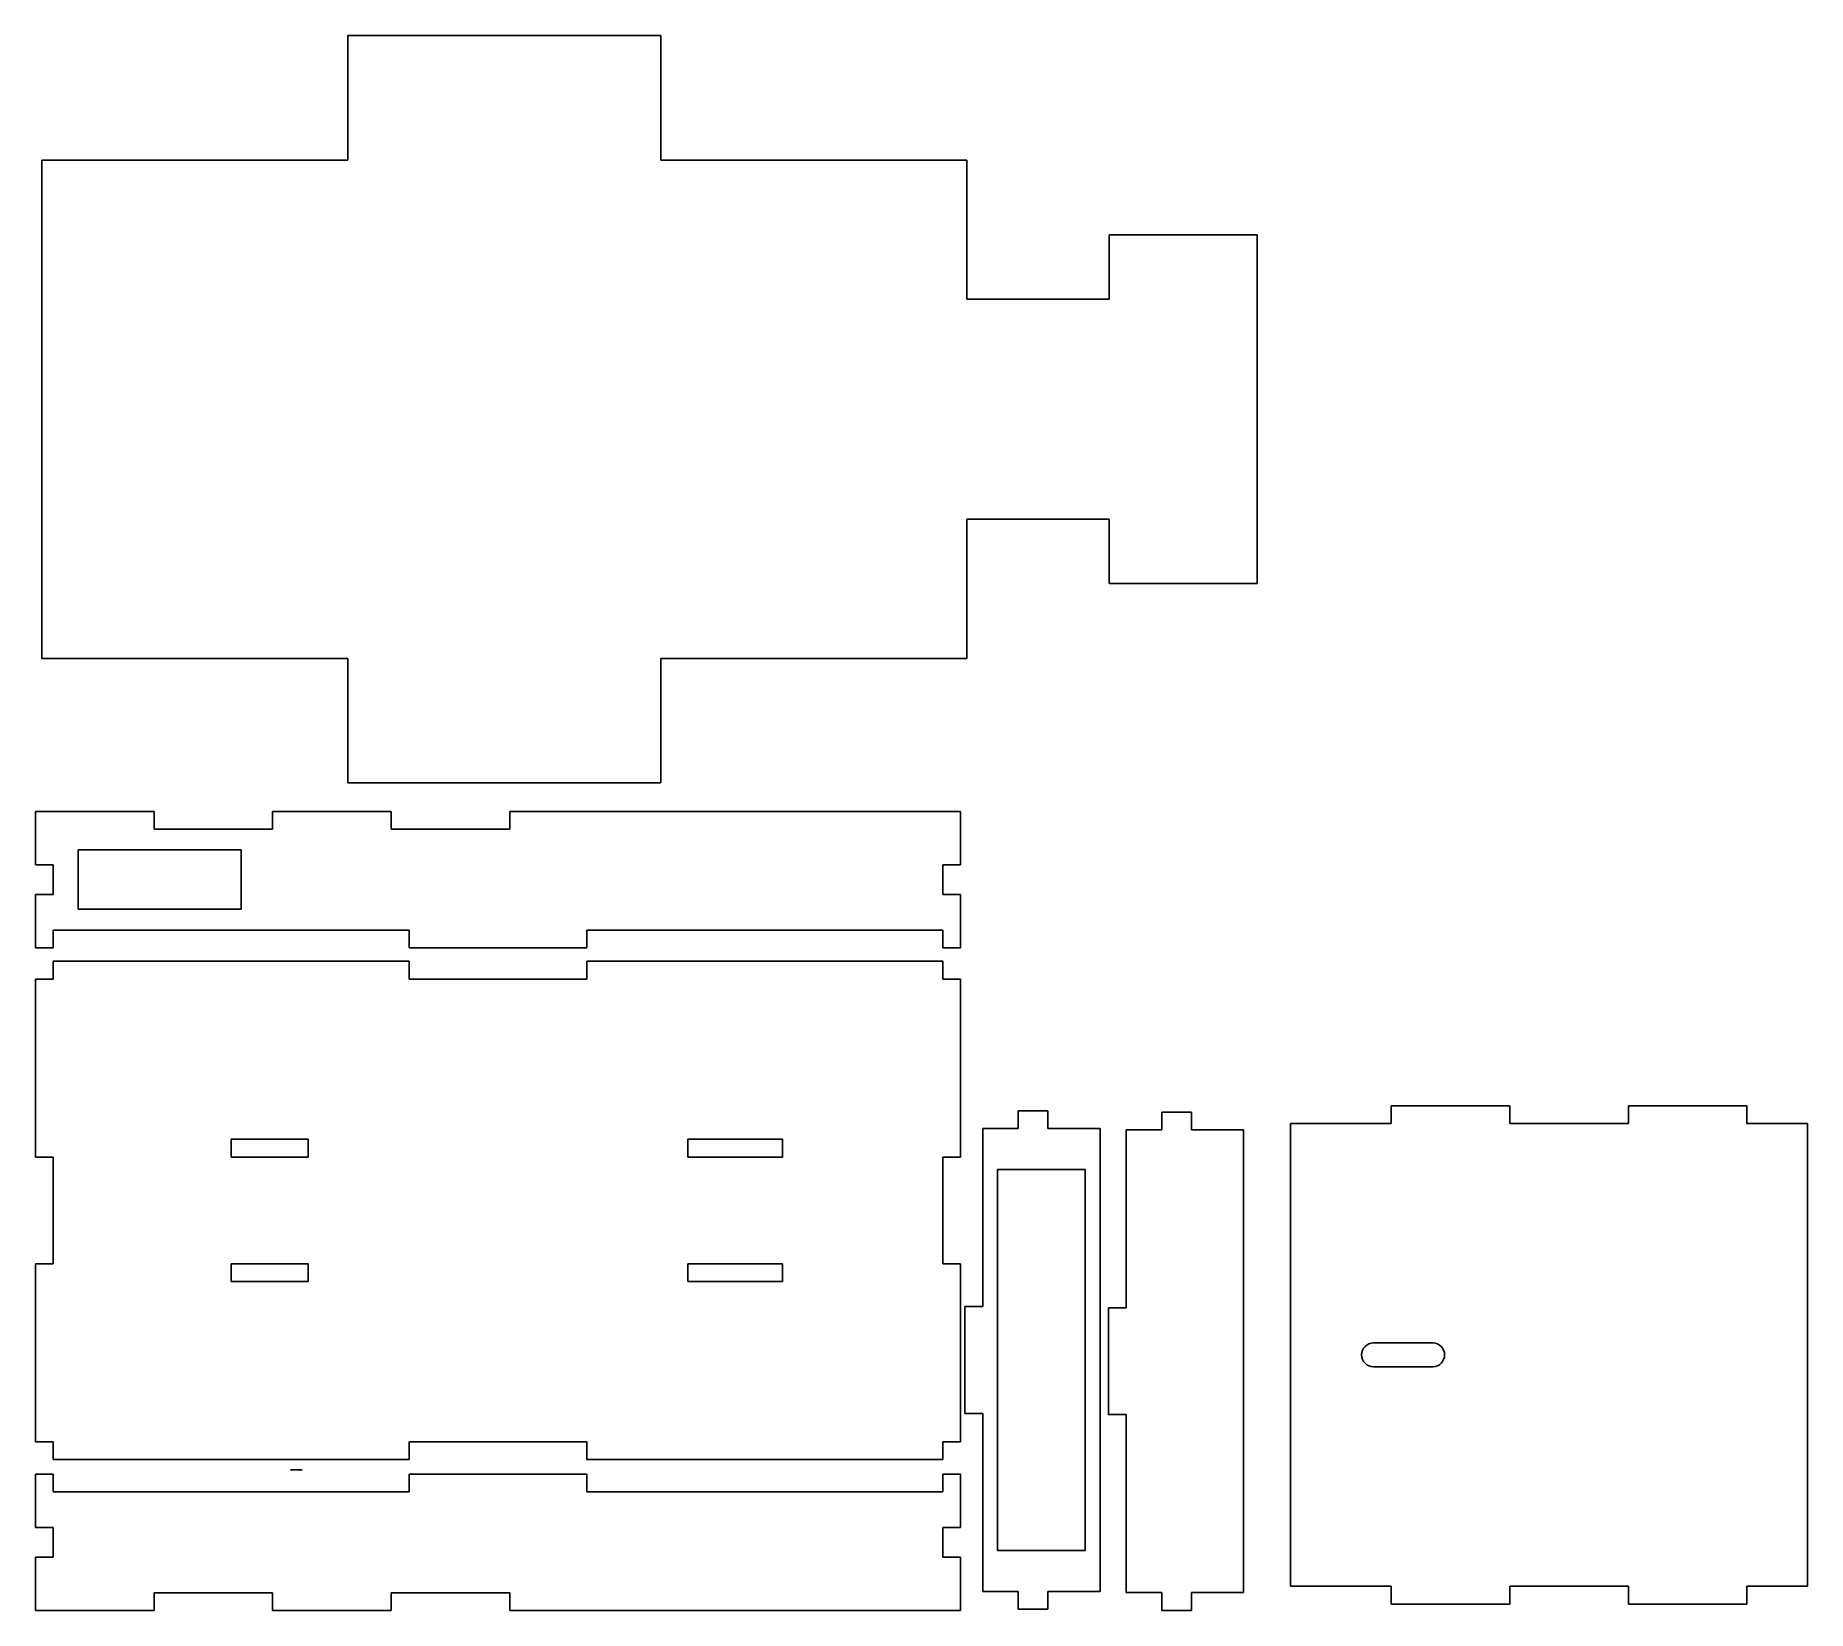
# Model space of a CAD drawing. Header units: millimetres. Extents: x 0 to 299, y 0 to 265.
import ezdxf

# ---------------------------------------------------------------- set-up
doc = ezdxf.new("R2010")
doc.units = ezdxf.units.MM

msp = doc.modelspace()

# ---------------------------------------------------------------- linework, layer by layer
for p, q in [((52.66, 244.5), (52.66, 265.5)), ((52.66, 265.5), (105.46, 265.5)), ((105.46, 265.5), (105.46, 244.5)), ((1.06, 160.5), (1.06, 244.5)), ((1.06, 244.5), (52.66, 244.5)), ((105.46, 244.5), (157.06, 244.5)), ((157.06, 244.5), (157.06, 221.06)), ((181.06, 231.9), (181.06, 221.06)), ((181.06, 231.9), (206.06, 231.9)), ((206.06, 231.9), (206.06, 173.1)), ((157.06, 221.06), (180.06, 221.06)), ((181.06, 221.06), (180.06, 221.06)), ((157.06, 160.5), (157.06, 183.94)), ((157.06, 183.94), (177.05, 183.94)), ((177.05, 183.94), (179.55, 183.94)), ((179.55, 183.94), (180.06, 183.94)), ((181.06, 183.94), (180.06, 183.94)), ((181.06, 173.1), (181.06, 183.94)), ((181.06, 173.1), (206.06, 173.1)), ((1.06, 160.5), (52.66, 160.5)), ((52.66, 160.5), (52.66, 139.5)), ((105.46, 139.5), (105.46, 160.5)), ((105.46, 160.5), (157.06, 160.5)), ((52.66, 139.5), (105.46, 139.5)), ((0, 134.71), (20, 134.71)), ((20, 134.71), (0, 134.71)), ((0, 134.71), (0, 125.71)), ((0, 134.71), (0, 125.71)), ((20, 134.71), (20, 131.71)), ((40, 131.71), (40, 134.71)), ((40, 134.71), (60, 134.71)), ((60, 134.71), (40, 134.71)), ((60, 134.71), (60, 131.71)), ((156, 134.71), (80, 134.71)), ((80, 131.71), (80, 134.71)), ((156, 134.71), (156, 125.71)), ((156, 125.71), (156, 134.71)), ((20, 131.71), (40, 131.71)), ((60, 131.71), (80, 131.71)), ((0, 125.71), (3, 125.71)), ((3, 125.71), (3, 120.71)), ((34.72, 128.21), (7.22, 128.21)), ((7.22, 125.71), (7.22, 128.21)), ((7.22, 125.71), (7.22, 120.71)), ((34.72, 118.21), (34.72, 128.21)), ((34.72, 125.71), (34.72, 128.21)), ((153, 125.71), (153, 120.71)), ((156, 125.71), (153, 125.71)), ((0, 120.71), (0, 111.71)), ((3, 120.71), (0, 120.71)), ((7.22, 120.71), (7.22, 118.21)), ((153, 120.71), (156, 120.71)), ((156, 111.71), (156, 120.71)), ((7.22, 118.21), (34.72, 118.21)), ((3, 114.71), (23, 114.71)), ((3, 111.71), (3, 114.71)), ((43, 114.71), (23, 114.71)), ((43, 114.71), (63, 114.71)), ((63, 114.71), (63, 111.71)), ((113, 114.71), (93, 114.71)), ((93, 114.71), (93, 111.71)), ((133, 114.71), (113, 114.71)), ((153, 114.71), (133, 114.71)), ((153, 111.71), (153, 114.71)), ((0, 111.71), (3, 111.71)), ((93, 111.71), (63, 111.71)), ((156, 111.71), (153, 111.71)), ((3, 106.44), (3, 109.44)), ((3, 109.44), (23, 109.44)), ((23, 109.44), (43, 109.44)), ((43, 109.44), (63, 109.44)), ((63, 109.44), (63, 106.44)), ((113, 109.44), (93, 109.44)), ((93, 109.44), (93, 106.44)), ((113, 109.44), (133, 109.44)), ((153, 109.44), (133, 109.44)), ((153, 106.44), (153, 109.44)), ((0, 106.44), (3, 106.44)), ((0, 106.44), (0, 76.44)), ((93, 106.44), (63, 106.44)), ((156, 106.44), (153, 106.44)), ((156, 106.44), (156, 76.44)), ((156, 76.44), (156, 106.44)), ((165.75, 84.23), (170.75, 84.23)), ((165.75, 81.23), (165.75, 84.23)), ((170.75, 81.23), (170.75, 84.23)), ((189.94, 81.03), (189.94, 84.03)), ((189.94, 84.03), (194.94, 84.03)), ((194.94, 81.03), (194.94, 84.03)), ((228.63, 85.1), (228.63, 82.1)), ((248.63, 85.1), (228.63, 85.1)), ((248.63, 85.1), (248.63, 82.1)), ((268.63, 82.1), (268.63, 85.1)), ((268.63, 85.1), (288.63, 85.1)), ((288.63, 85.1), (288.63, 82.1)), ((159.75, 51.23), (159.75, 81.23)), ((159.75, 81.23), (165.75, 81.23)), ((170.75, 81.23), (179.55, 81.23)), ((179.55, 3.23), (179.55, 81.23)), ((183.94, 81.03), (189.94, 81.03)), ((183.94, 51.03), (183.94, 81.03)), ((194.94, 81.03), (203.75, 81.03)), ((203.75, 3.03), (203.75, 81.03)), ((211.63, 82.1), (228.63, 82.1)), ((211.63, 82.1), (211.63, 4.1)), ((248.63, 82.1), (268.63, 82.1)), ((248.63, 82.1), (268.63, 82.1)), ((288.63, 82.1), (298.85, 82.1)), ((298.85, 82.1), (298.85, 4.1)), ((33, 79.44), (33, 76.44)), ((33, 79.44), (43, 79.44)), ((43, 79.44), (46, 79.44)), ((46, 76.44), (46, 79.44)), ((110, 79.44), (113, 79.44)), ((110, 76.44), (110, 79.44)), ((123, 79.44), (113, 79.44)), ((124.57, 79.44), (123, 79.44)), ((126, 79.44), (124.57, 79.44)), ((126, 76.44), (126, 79.44)), ((0, 76.44), (3, 76.44)), ((3, 76.44), (3, 58.44)), ((33, 76.44), (43, 76.44)), ((43, 76.44), (46, 76.44)), ((113, 76.44), (110, 76.44)), ((113, 76.44), (123, 76.44)), ((123, 76.44), (126, 76.44)), ((156, 76.44), (153, 76.44)), ((153, 76.44), (153, 58.44)), ((162.25, 74.35), (162.25, 64.35)), ((177.05, 74.35), (162.25, 74.35)), ((177.05, 64.35), (177.05, 74.35)), ((159.75, 51.23), (159.75, 64.35)), ((162.25, 40.12), (162.25, 64.35)), ((177.05, 64.35), (177.05, 20.12)), ((0, 28.44), (0, 58.44)), ((0, 58.44), (3, 58.44)), ((33, 58.44), (33, 55.44)), ((33, 58.44), (43, 58.44)), ((46, 58.44), (43, 58.44)), ((46, 55.44), (46, 58.44)), ((113, 58.44), (110, 58.44)), ((110, 58.44), (110, 55.44)), ((113, 58.44), (123, 58.44)), ((123, 58.44), (126, 58.44)), ((126, 58.44), (126, 55.44)), ((156, 58.44), (153, 58.44)), ((156, 28.44), (156, 58.44)), ((156, 32.44), (156, 58.44)), ((43, 55.44), (33, 55.44)), ((43, 55.44), (46, 55.44)), ((110, 55.44), (113, 55.44)), ((113, 55.44), (123, 55.44)), ((126, 55.44), (123, 55.44)), ((156.75, 51.23), (159.75, 51.23)), ((156.75, 33.23), (156.75, 51.23)), ((180.94, 51.03), (183.94, 51.03)), ((180.94, 33.03), (180.94, 51.03)), ((225.64, 45.1), (235.64, 45.1)), ((162.25, 20.12), (162.25, 40.12)), ((225.64, 41.1), (235.64, 41.1)), ((156.75, 33.23), (159.75, 33.23)), ((159.75, 33.23), (159.75, 3.23)), ((183.94, 33.03), (180.94, 33.03)), ((183.94, 3.03), (183.94, 33.03)), ((0, 30.44), (0, 32.44)), ((0, 28.44), (0, 30.44)), ((156, 30.44), (156, 32.44)), ((156, 28.44), (156, 31.44)), ((3, 28.44), (0, 28.44)), ((3, 25.44), (3, 28.44)), ((63, 25.44), (63, 28.44)), ((63, 28.44), (83, 28.44)), ((93, 28.44), (83, 28.44)), ((93, 25.44), (93, 28.44)), ((153, 25.44), (153, 28.44)), ((153, 28.44), (156, 28.44)), ((153, 25.44), (153, 27.44)), ((5, 25.44), (3, 25.44)), ((5, 25.44), (23, 25.44)), ((23, 25.44), (43, 25.44)), ((43, 25.44), (63, 25.44)), ((113, 25.44), (93, 25.44)), ((113, 25.44), (133, 25.44)), ((133, 25.44), (153, 25.44)), ((0, 23), (3, 23)), ((0, 23), (0, 14)), ((3, 23), (3, 20)), ((45, 23.72), (43, 23.72)), ((63, 20), (63, 23)), ((63, 23), (93, 23)), ((93, 20), (93, 23)), ((156, 23), (153, 23)), ((153, 23), (153, 20)), ((156, 14), (156, 23)), ((156, 23), (156, 14)), ((3, 20), (23, 20)), ((23, 20), (43, 20)), ((43, 20), (63, 20)), ((113, 20), (93, 20)), ((113, 20), (133, 20)), ((153, 20), (133, 20)), ((162.25, 20.12), (162.25, 10.12)), ((177.05, 10.12), (177.05, 20.12)), ((3, 14), (0, 14)), ((3, 9), (3, 14)), ((153, 14), (153, 9)), ((156, 14), (153, 14)), ((0, 9), (3, 9)), ((0, 0), (0, 9)), ((0, 9), (0, 0)), ((153, 9), (156, 9)), ((156, 0), (156, 9)), ((156, 0), (156, 9)), ((162.25, 10.12), (177.05, 10.12)), ((0, 0), (0, 3.86)), ((20, 0), (20, 3)), ((20, 3), (40, 3)), ((40, 3), (40, 0)), ((60, 0), (60, 3)), ((60, 3), (80, 3)), ((80, 3), (80, 0)), ((159.75, 3.23), (165.75, 3.23)), ((165.75, 0.23), (165.75, 3.23)), ((170.75, 3.23), (179.55, 3.23)), ((170.75, 0.23), (170.75, 3.23)), ((183.94, 3.03), (189.94, 3.03)), ((189.94, 0.03), (189.94, 3.03)), ((194.94, 0.03), (194.94, 3.03)), ((194.94, 3.03), (203.75, 3.03)), ((228.63, 4.1), (211.63, 4.1)), ((228.63, 1.1), (228.63, 4.1)), ((248.63, 1.1), (248.63, 4.1)), ((248.63, 4.1), (268.63, 4.1)), ((248.63, 4.1), (268.63, 4.1)), ((268.63, 4.1), (268.63, 1.1)), ((288.63, 1.1), (288.63, 4.1)), ((288.63, 4.1), (298.85, 4.1)), ((0, 0), (20, 0)), ((0, 0), (20, 0)), ((40, 0), (60, 0)), ((40, 0), (60, 0)), ((165.75, 0.23), (170.75, 0.23)), ((189.94, 0.03), (194.94, 0.03)), ((228.63, 1.1), (248.63, 1.1)), ((268.63, 1.1), (288.63, 1.1)), ((80, 0), (156, 0))]:
    msp.add_line(p, q)
for centre, start, end in [((225.64, 43.1), 90, 270), ((235.64, 43.1), 270, 90)]:
    msp.add_arc(centre, 2, start, end)

doc.saveas('drawing.dxf')
